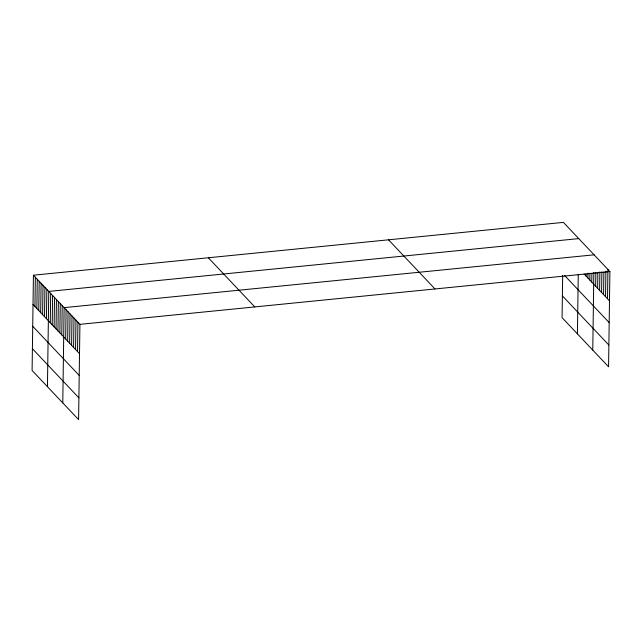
<?xml version="1.0" encoding="UTF-8"?>
<svg xmlns="http://www.w3.org/2000/svg" width="642" height="642" viewBox="0 0 642 642"><rect width="100%" height="100%" fill="white"/><g stroke="black" fill="none" stroke-linecap="round" stroke-linejoin="round"><path stroke-width="0.96" d="M33.432 275.201L32.1 370.466L78.589 419.619L79.921 324.346L33.432 275.201L563.411 222.381L609.9 271.534L608.568 366.799L562.079 317.654L562.673 275.33M34.941 306.539L35.35 277.224M36.859 308.569L37.268 279.254M38.777 310.592L39.186 281.284M40.695 312.622L41.104 283.307M42.613 314.652L43.022 285.337M44.523 316.675L44.932 287.359M46.441 318.705L46.85 289.39M47.444 386.685L48.768 291.42L578.755 238.607M50.277 322.757L50.686 293.442M52.195 324.788L52.604 295.472M54.113 326.818L54.522 297.503M56.031 328.84L56.44 299.525M57.949 330.871L58.358 301.555M59.866 332.893L60.276 303.586M61.784 334.923L62.194 305.608M62.78 402.903L64.112 307.638L594.091 254.826M65.677 339.04L66.086 309.725M67.651 341.127L68.06 311.811M69.633 343.221L70.042 313.906M71.607 345.308L72.016 315.992M73.581 347.394L73.99 318.079M75.555 349.489L75.965 320.173M77.53 351.575L77.939 322.26M577.423 333.872L578.257 274.262M586.018 276.028L586.042 274.07M587.936 278.058L588 273.171M589.854 280.081L589.942 273.243M591.764 282.111L591.892 273.315M592.767 350.091L593.85 272.409M595.664 286.228L595.848 272.545M597.638 288.314L597.854 272.681M599.612 290.401L599.869 271.839M601.586 292.495L601.875 271.975M603.56 294.582L603.881 272.104M605.542 296.668L605.896 271.261M607.517 298.763L607.926 269.447M79.921 324.346L609.9 271.534M584.1 273.998L609.491 300.849M564.615 275.49L609.186 322.613M562.384 295.89L608.873 345.035M388.522 239.811L435.003 288.964M208.321 257.771L254.81 306.916M33.023 304.509L79.512 353.662M32.718 326.28L79.207 375.426M32.405 348.702L78.894 397.855"/></g></svg>
